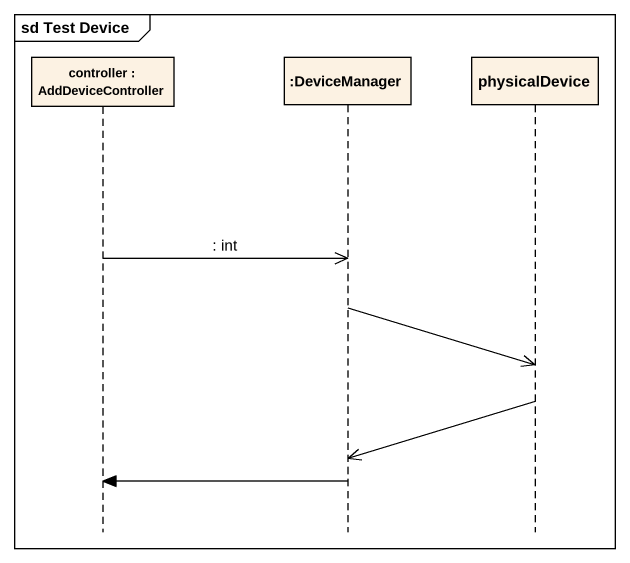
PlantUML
@startuml
mainframe sd Test Device
hide footbox
participant "controller : AddDeviceController" as controller
participant ":DeviceManager" as DeviceManager
participant physicalDevice

controller ->> DeviceManager : : int
DeviceManager ->> physicalDevice
physicalDevice ->> DeviceManager
DeviceManager -> controller
@enduml
